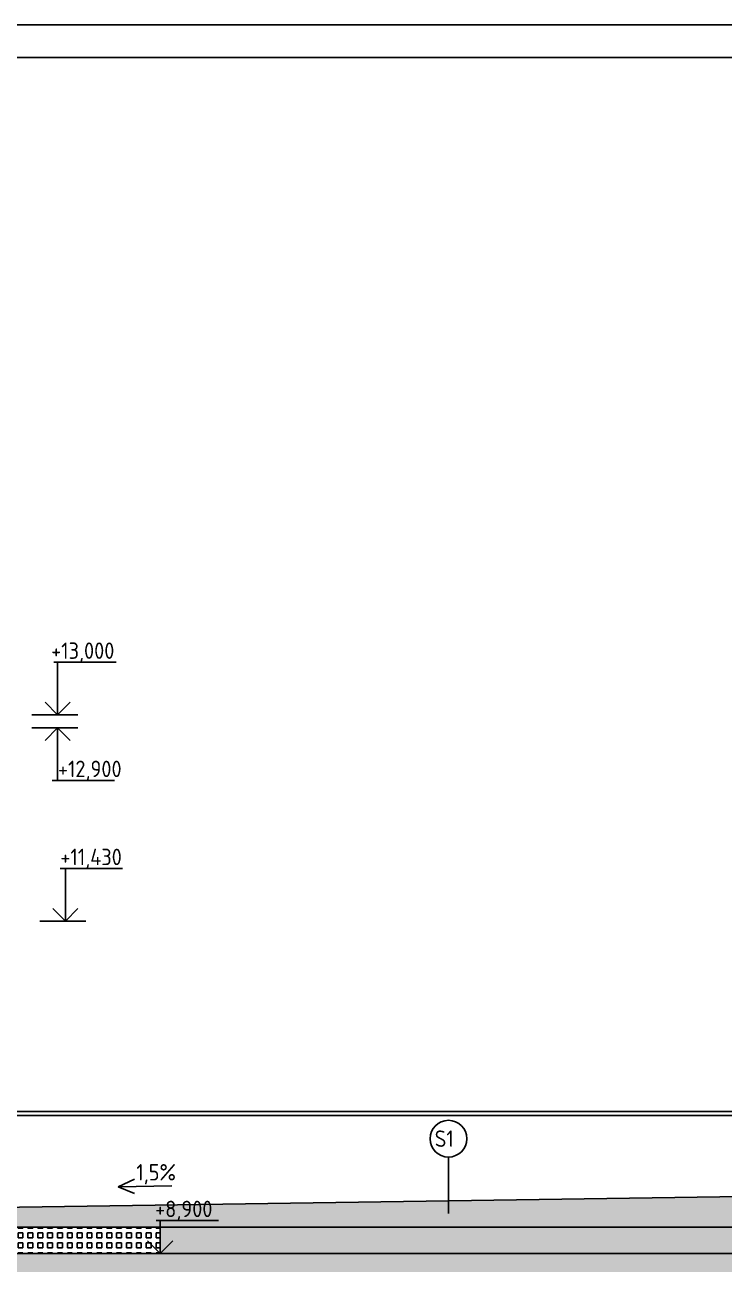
# Model space of a CAD drawing. Extents: x 3792242 to 5145247, y -1546315 to -1031918.
# Drawn here: x 3996816 to 4002137, y -1493312 to -1483880 of the extents above; entities that cross this region are included whole.
import ezdxf

# ---------------------------------------------------------------- set-up
doc = ezdxf.new("R2010")
doc.units = 0
doc.header["$MEASUREMENT"] = 0
for name, color, linetype in [('KÓTY', 4, 'CONTINUOUS'), ('MÚRY', 1, 'CONTINUOUS'), ('OKNÁ', 143, 'CONTINUOUS'), ('TENKÁ', 7, 'CONTINUOUS'), ('ŠRAFY', 82, 'CONTINUOUS'), ('šrafy-múry', 8, 'CONTINUOUS')]:
    doc.layers.add(name, color=color, linetype=linetype)
doc.styles.add('STYLE1', font='isocp.shx')
pattern_1 = [(0, (-1113810.456, 33513.662), (0, 37.5), [37.5, -37.5]), (90, (-1113810.456, 33513.662), (-37.5, 2e-15), [37.5, -37.5])]

msp = doc.modelspace()

# ---------------------------------------------------------------- hatches: boundary and pattern name
at = {"layer": 'ŠRAFY'}
h = msp.add_hatch(dxfattribs=at)
h.set_pattern_fill('SQUARE', color=256, scale=300)
h.set_pattern_definition(pattern_1)
h.paths.add_polyline_path([(4008592.044, -1493030.108), (4008592.044, -1492890.108), (4002277.044, -1492795.383), (4000039.044, -1492828.953), (3996116.544, -1492887.791), (3995962.044, -1492890.108), (3995962.044, -1493030.108), (4000837.503, -1493030.108)])
h.paths.add_polyline_path([(3997794.846, -1492803.397), (3998301.645, -1492803.397), (3998301.645, -1493003.511), (3997794.846, -1493003.511)], flags=9)
h = msp.add_hatch(dxfattribs=at)
h.set_pattern_fill('SQUARE', color=256, scale=300)
h.set_pattern_definition(pattern_1)
h.paths.add_polyline_path([(3997846.003, -1493030.108), (3995962.044, -1493030.108), (3995962.044, -1493230.108), (3997846.003, -1493230.108)])
h.paths.add_polyline_path([(3996165.044, -1493433.157), (3996165.044, -1493145.559), (3996415.044, -1493145.559), (3996415.044, -1493433.157)], flags=9)
h = msp.add_hatch(dxfattribs=at)
h.set_pattern_fill('SQUARE', color=256, scale=300)
h.set_pattern_definition(pattern_1)
h.paths.add_polyline_path([(3997846.003, -1493230.108), (4008592.044, -1493230.108), (4008592.044, -1493030.108), (3997846.003, -1493030.108), (3997846.003, -1493230.108)])
at = {"layer": 'šrafy-múry'}
h = msp.add_hatch(dxfattribs=at)
h.set_pattern_fill('ANSI36', color=253, scale=800, angle=360)
h.set_pattern_definition([(45, (139723.04, 33513.66), (53.0330086, 194.4543648), [250, -50, 0, -50])])
h.paths.add_polyline_path([(3983657.044, -1493450.108), (3983737.044, -1493450.108), (3988782.044, -1493450.108), (3988782.044, -1493700.108), (3989082.044, -1493700.108), (3989082.044, -1493450.108), (3989082.044, -1493230.108), (3983657.044, -1493230.108)])
h.paths.add_polyline_path([(3991382.044, -1493450.108), (3995422.044, -1493450.108), (3995422.044, -1493700.108), (3995722.044, -1493700.108), (3995722.044, -1493450.108), (4002062.044, -1493450.108), (4002062.044, -1493700.108), (4002362.044, -1493700.108), (4002362.044, -1493450.108), (4005472.044, -1493450.108), (4005587.044, -1493450.108), (4008702.044, -1493450.108), (4008702.044, -1493700.108), (4008952.044, -1493700.108), (4008952.044, -1492530.108), (4008792.044, -1492530.108), (4008792.044, -1493230.108), (3991382.044, -1493230.108)])

# ---------------------------------------------------------------- linework, layer by layer
at = {"layer": 'KÓTY', "ltscale": 0.25}
for p, q in [((3997219.544, -1489130.108), (3996869.544, -1489130.108)), ((3997219.544, -1489230.108), (3996869.544, -1489230.108)), ((3997279.044, -1490700.108), (3996929.044, -1490700.108))]:
    msp.add_line(p, q, dxfattribs=at)
at = {"layer": 'MÚRY'}
msp.add_line((4002277.044, -1492795.383), (3995962.044, -1492890.108), dxfattribs=at)
at = {"layer": 'OKNÁ', "ltscale": 0.25}
msp.add_line((4000039.044, -1492926.345), (4000039.044, -1492496.477), dxfattribs=at)
msp.add_circle((4000039.044, -1492356.477), 140, dxfattribs=at)
at = {"layer": 'TENKÁ', "color": 7}
for p, q in [((4054832.044, -1483879.516), (3979004.385, -1483879.516)), ((4054582.044, -1484129.516), (3979254.385, -1484129.516))]:
    msp.add_line(p, q, dxfattribs=at)
at = {"layer": 'TENKÁ', "linetype": 'ByBlock', "ltscale": 0.25}
for p, q in [((3997509.905, -1488730.108), (3997036.007, -1488730.108)), ((3997065.6, -1488730.108), (3997065.6, -1489130.108)), ((3997065.6, -1489130.108), (3996970.141, -1489034.649)), ((3997065.6, -1489130.108), (3997161.06, -1489034.649)), ((3997065.6, -1489230.108), (3996970.141, -1489325.568)), ((3997065.6, -1489230.108), (3997161.06, -1489325.568)), ((3997065.6, -1489630.108), (3997065.6, -1489230.108)), ((3997498.405, -1489630.108), (3997024.507, -1489630.108)), ((3997557.905, -1490300.108), (3997084.007, -1490300.108)), ((3997125.1, -1490300.108), (3997125.1, -1490700.108)), ((3997125.1, -1490700.108), (3997029.641, -1490604.649)), ((3997125.1, -1490700.108), (3997220.56, -1490604.649)), ((3998290.308, -1492978.838), (3997816.409, -1492978.838)), ((3997846.003, -1492978.838), (3997846.003, -1493230.108)), ((3997846.003, -1493230.108), (3997750.544, -1493134.649)), ((3997846.003, -1493230.108), (3997941.462, -1493134.649))]:
    msp.add_line(p, q, dxfattribs=at)
at = {"layer": 'TENKÁ'}
for p, q in [((3995962.044, -1492150.108), (4033514.235, -1492150.108)), ((4033514.26, -1492180.108), (3995962.044, -1492180.108)), ((3997649.565, -1492664.426), (3997525.044, -1492721.608)), ((3997934.481, -1492714.462), (3997525.044, -1492721.608)), ((3997651.484, -1492774.41), (3997525.044, -1492721.608)), ((3995962.044, -1493030.108), (4008592.044, -1493030.108)), ((4008792.044, -1493230.108), (3991382.044, -1493230.108))]:
    msp.add_line(p, q, dxfattribs=at)

# ---------------------------------------------------------------- texts
at = {"layer": 'TENKÁ', "ltscale": 0.25, "style": 'STYLE1'}
for s, p in [('+13,000', (3997016.489, -1488705.087)), ('+12,900', (3997068.036, -1489604.782)), ('+11,430', (3997086.443, -1490274.782)), ('S1', (3999934.739, -1492418.654)), ('1,5%', (3997664.125, -1492674.398)), ('+8,900', (3997807.346, -1492953.511))]:
    msp.add_text(s, height=125, dxfattribs=at).set_placement(p)

doc.saveas('drawing.dxf')
